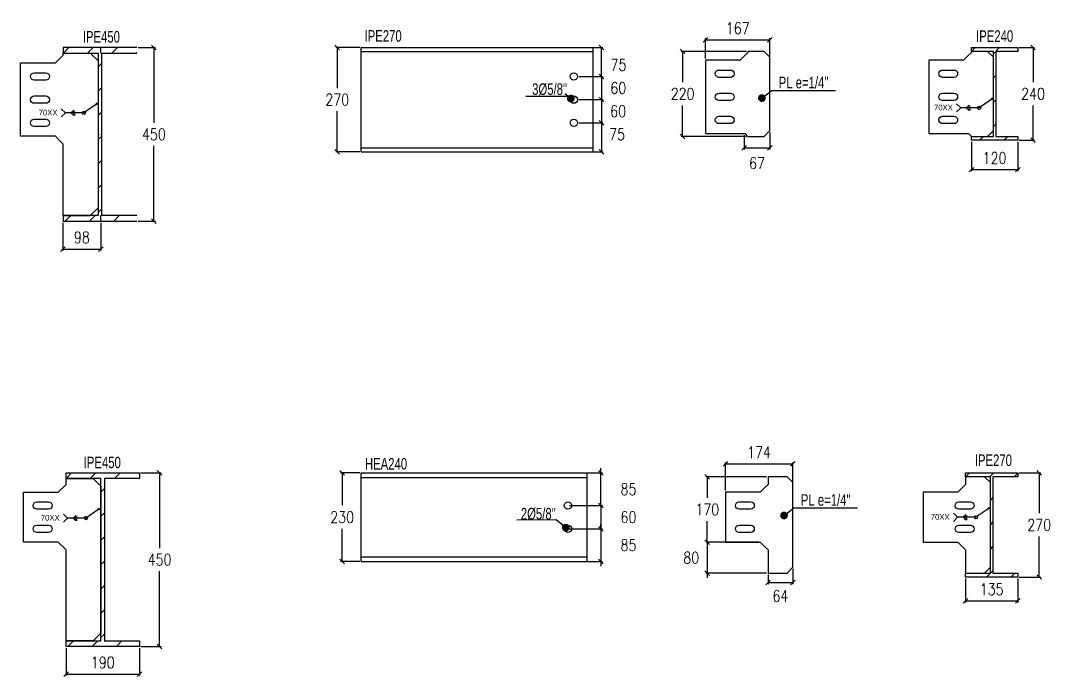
# Model space of a CAD drawing. Header units: millimetres. Extents: x -1715 to 93033, y -21962 to 25119.
# Drawn here: x 12439 to 15110, y -18118 to -16418 of the extents above; entities that cross this region are included whole.
import ezdxf
from ezdxf.enums import TextEntityAlignment as Align

# ---------------------------------------------------------------- set-up
doc = ezdxf.new("R2010")
doc.units = ezdxf.units.MM
doc.header["$LTSCALE"] = 0.4
doc.linetypes.add('DXK_LINE_DOT2', pattern=[3.9198, 1.9599, -1.9599])
doc.linetypes.add('DXK_LINE_DOT3', pattern=[5.9187, 2.979, -0.9799, 0.9799, -0.9799])
for name, color, linetype in [('COTAS', 8, 'Continuous'), ('P-PLATINA', 6, 'Continuous'), ('PERFORACIONES', 1, 'Continuous'), ('TITULO', 3, 'Continuous')]:
    doc.layers.add(name, color=color, linetype=linetype)
doc.styles.add('CNI_COTAS', font='romans.shx', dxfattribs={"width": 0.8})
doc.styles.add('ROMANS', font='DINGRAFO.SHX')
doc.styles.add('VERDANA', font='arial.ttf')
doc.dimstyles.new('1.1', dxfattribs={"dimscale": 0, "dimtxt": 15, "dimasz": 20, "dimexe": 2, "dimexo": 2, "dimgap": 7, "dimtad": 1, "dimdec": 0, "dimzin": 4, "dimdsep": 46, "dimtxsty": 'CNI_COTAS', "dimblk": 'DOTSMALL', "dimcen": 0, "dimclrd": 256, "dimclrt": 3, "dimadec": 0, "dimazin": 0, "dimtfac": 1, "dimtdec": 0, "dimtmove": 2, "dimatfit": 0, "dimldrblk": 'DOT', "dimfxl": 0.05, "dimtolj": 1, "dimtzin": 0, "dimarcsym": 1})
doc.dimstyles.new('1.4', dxfattribs={"dimscale": 0, "dimtxt": 30, "dimasz": 12, "dimexe": 4, "dimexo": 4, "dimgap": 15, "dimtad": 1, "dimdec": 0, "dimzin": 4, "dimdsep": 46, "dimtxsty": 'CNI_COTAS', "dimblk": 'OBLIQUE', "dimcen": -0.09, "dimclrd": 256, "dimclrt": 3, "dimadec": 0, "dimazin": 0, "dimtfac": 1, "dimtdec": 0, "dimtmove": 2, "dimatfit": 0, "dimldrblk": 'DOT', "dimfxl": 0.05, "dimtolj": 1, "dimtzin": 0, "dimarcsym": 0})

# ---------------------------------------------------------------- blocks, each defined once
blk = doc.blocks.new('_Oblique')
at = {"color": 0, "linetype": 'ByBlock', "lineweight": -2}
blk.add_line((-0.5, -0.5), (0.5, 0.5), dxfattribs=at)
blk = doc.blocks.new('*D88')
at = {"layer": 'COTAS', "color": 0, "lineweight": -2, "transparency": 16777216}
for p, q in [((12548.7, -16942.3), (12548.7, -17014.4)), ((12646.5, -16942.3), (12646.5, -17014.4))]:
    blk.add_line(p, q, dxfattribs=at)
at = {"layer": 'COTAS', "lineweight": -2, "transparency": 16777216}
blk.add_line((12548.7, -17010.4), (12646.5, -17010.4), dxfattribs=at)
at = {"layer": 'Defpoints', "color": 0, "transparency": 16777216}
for p in [(12548.7, -16938.3), (12646.5, -16938.3), (12646.5, -17010.4)]:
    blk.add_point(p, dxfattribs=at)
at = {"layer": 'COTAS', "lineweight": -2, "transparency": 16777216, "xscale": 12, "yscale": 12, "zscale": 12, "rotation": 180}
blk.add_blockref('_Oblique', (12548.7, -17010.4), dxfattribs=at)
at = {"layer": 'COTAS', "lineweight": -2, "transparency": 16777216, "xscale": 12, "yscale": 12, "zscale": 12}
blk.add_blockref('_Oblique', (12646.5, -17010.4), dxfattribs=at)
at = {"layer": 'COTAS', "color": 3, "transparency": 16777216, "insert": (12597.6, -16980.4), "char_height": 30, "attachment_point": 5, "style": 'CNI_COTAS'}
blk.add_mtext('\\A1;98', dxfattribs=at)
blk = doc.blocks.new('_Dot')
at = {"color": 0, "linetype": 'ByBlock', "lineweight": -2}
blk.add_line((-0.5, 0), (-1, 0), dxfattribs=at)
at = {"color": 0, "linetype": 'ByBlock', "const_width": 0.5}
blk.add_lwpolyline([(-0.25, 0, 1), (0.25, 0, 1)], format="xyb", close=True, dxfattribs=at)
blk = doc.blocks.new('*D138')
at = {"layer": 'COTAS', "color": 0, "lineweight": -2, "transparency": 16777216}
for p, q in [((13317.1, -16488.3), (13254.8, -16488.3)), ((13317.1, -16758.3), (13254.8, -16758.3))]:
    blk.add_line(p, q, dxfattribs=at)
at = {"layer": 'COTAS', "lineweight": -2, "transparency": 16777216}
for p, q in [((13258.8, -16488.3), (13258.8, -16593.3)), ((13258.8, -16758.3), (13258.8, -16653.3))]:
    blk.add_line(p, q, dxfattribs=at)
at = {"layer": 'Defpoints', "color": 0, "transparency": 16777216}
for p in [(13258.8, -16488.3), (13321.1, -16488.3), (13321.1, -16758.3)]:
    blk.add_point(p, dxfattribs=at)
at = {"layer": 'COTAS', "lineweight": -2, "transparency": 16777216, "xscale": 12, "yscale": 12, "zscale": 12}
for p, rotation in [((13258.8, -16488.3), 90), ((13258.8, -16758.3), 270)]:
    blk.add_blockref('_Oblique', p, dxfattribs=dict(at, rotation=rotation))
at = {"layer": 'COTAS', "color": 3, "transparency": 16777216, "insert": (13258.8, -16623.3), "char_height": 30, "attachment_point": 5, "rotation": 0.01, "style": 'CNI_COTAS'}
blk.add_mtext('\\A1;270', dxfattribs=at)
blk = doc.blocks.new('*D139')
at = {"layer": 'COTAS', "color": 0, "lineweight": -2, "transparency": 16777216}
for p, q in [((14900.5, -16732.3), (14900.5, -16808.7)), ((15020.5, -16732.3), (15020.5, -16808.7))]:
    blk.add_line(p, q, dxfattribs=at)
at = {"layer": 'COTAS', "lineweight": -2, "transparency": 16777216}
blk.add_line((14900.5, -16804.7), (15020.5, -16804.7), dxfattribs=at)
at = {"layer": 'Defpoints', "color": 0, "transparency": 16777216}
for p in [(14900.5, -16728.3), (15020.5, -16728.3), (15020.5, -16804.7)]:
    blk.add_point(p, dxfattribs=at)
at = {"layer": 'COTAS', "lineweight": -2, "transparency": 16777216, "xscale": 12, "yscale": 12, "zscale": 12, "rotation": 180}
blk.add_blockref('_Oblique', (14900.5, -16804.7), dxfattribs=at)
at = {"layer": 'COTAS', "lineweight": -2, "transparency": 16777216, "xscale": 12, "yscale": 12, "zscale": 12}
blk.add_blockref('_Oblique', (15020.5, -16804.7), dxfattribs=at)
at = {"layer": 'COTAS', "color": 3, "transparency": 16777216, "insert": (14960.5, -16774.7), "char_height": 30, "attachment_point": 5, "style": 'CNI_COTAS'}
blk.add_mtext('\\A1;120', dxfattribs=at)
blk = doc.blocks.new('_DotSmall')
at = {"color": 0, "linetype": 'ByBlock', "const_width": 0.5}
blk.add_lwpolyline([(-0.0625, 0, 1), (0.0625, 0, 1)], format="xyb", close=True, dxfattribs=at)
blk = doc.blocks.new('*D141')
at = {"layer": 'COTAS', "color": 0, "lineweight": -2, "transparency": 16777216}
for p, q in [((13317.1, -17590.3), (13267.4, -17590.3)), ((13317.1, -17820.3), (13267.4, -17820.3))]:
    blk.add_line(p, q, dxfattribs=at)
at = {"layer": 'COTAS', "lineweight": -2, "transparency": 16777216}
for p, q in [((13271.4, -17590.3), (13271.4, -17675.3)), ((13271.4, -17820.3), (13271.4, -17735.3))]:
    blk.add_line(p, q, dxfattribs=at)
at = {"layer": 'Defpoints', "color": 0, "transparency": 16777216}
for p in [(13271.4, -17590.3), (13321.1, -17590.3), (13321.1, -17820.3)]:
    blk.add_point(p, dxfattribs=at)
at = {"layer": 'COTAS', "lineweight": -2, "transparency": 16777216, "xscale": 12, "yscale": 12, "zscale": 12}
for p, rotation in [((13271.4, -17590.3), 90), ((13271.4, -17820.3), 270)]:
    blk.add_blockref('_Oblique', p, dxfattribs=dict(at, rotation=rotation))
at = {"layer": 'COTAS', "color": 3, "transparency": 16777216, "insert": (13271.4, -17705.3), "char_height": 30, "attachment_point": 5, "rotation": 0.01, "style": 'CNI_COTAS'}
blk.add_mtext('\\A1;230', dxfattribs=at)
blk = doc.blocks.new('*D142')
at = {"layer": 'COTAS', "color": 0, "lineweight": -2, "transparency": 16777216}
for p, q in [((14885.5, -17864.3), (14885.5, -17926.1)), ((15020.5, -17864.3), (15020.5, -17926.1))]:
    blk.add_line(p, q, dxfattribs=at)
at = {"layer": 'COTAS', "lineweight": -2, "transparency": 16777216}
blk.add_line((14885.5, -17922.1), (15020.5, -17922.1), dxfattribs=at)
at = {"layer": 'Defpoints', "color": 0, "transparency": 16777216}
for p in [(14885.5, -17860.3), (15020.5, -17860.3), (15020.5, -17922.1)]:
    blk.add_point(p, dxfattribs=at)
at = {"layer": 'COTAS', "lineweight": -2, "transparency": 16777216, "xscale": 12, "yscale": 12, "zscale": 12, "rotation": 180}
blk.add_blockref('_Oblique', (14885.5, -17922.1), dxfattribs=at)
at = {"layer": 'COTAS', "lineweight": -2, "transparency": 16777216, "xscale": 12, "yscale": 12, "zscale": 12}
blk.add_blockref('_Oblique', (15020.5, -17922.1), dxfattribs=at)
at = {"layer": 'COTAS', "color": 3, "transparency": 16777216, "insert": (14953, -17892.1), "char_height": 30, "attachment_point": 5, "style": 'CNI_COTAS'}
blk.add_mtext('\\A1;135', dxfattribs=at)
blk = doc.blocks.new('*D144')
at = {"layer": 'COTAS', "color": 0, "lineweight": -2, "transparency": 16777216}
for p, q in [((12556.6, -18044.3), (12556.6, -18115.8)), ((12746.6, -18044.3), (12746.6, -18115.8))]:
    blk.add_line(p, q, dxfattribs=at)
at = {"layer": 'COTAS', "lineweight": -2, "transparency": 16777216}
blk.add_line((12556.6, -18111.8), (12746.6, -18111.8), dxfattribs=at)
at = {"layer": 'Defpoints', "color": 0, "transparency": 16777216}
for p in [(12556.6, -18040.3), (12746.6, -18040.3), (12746.6, -18111.8)]:
    blk.add_point(p, dxfattribs=at)
at = {"layer": 'COTAS', "lineweight": -2, "transparency": 16777216, "xscale": 12, "yscale": 12, "zscale": 12, "rotation": 180}
blk.add_blockref('_Oblique', (12556.6, -18111.8), dxfattribs=at)
at = {"layer": 'COTAS', "lineweight": -2, "transparency": 16777216, "xscale": 12, "yscale": 12, "zscale": 12}
blk.add_blockref('_Oblique', (12746.6, -18111.8), dxfattribs=at)
at = {"layer": 'COTAS', "color": 3, "transparency": 16777216, "insert": (12651.6, -18081.8), "char_height": 30, "attachment_point": 5, "style": 'CNI_COTAS'}
blk.add_mtext('\\A1;190', dxfattribs=at)
blk = doc.blocks.new('*D265')
at = {"layer": 'COTAS', "color": 0, "lineweight": -2, "transparency": 16777216}
for p, q in [((12743.6, -16488.3), (12788.1, -16488.3)), ((12743.6, -16938.3), (12788.1, -16938.3))]:
    blk.add_line(p, q, dxfattribs=at)
at = {"layer": 'COTAS', "lineweight": -2, "transparency": 16777216}
for p, q in [((12784.1, -16488.3), (12784.1, -16683.3)), ((12784.1, -16938.3), (12784.1, -16743.3))]:
    blk.add_line(p, q, dxfattribs=at)
at = {"layer": 'Defpoints', "color": 0, "transparency": 16777216}
for p in [(12739.6, -16488.3), (12784.1, -16488.3), (12739.6, -16938.3)]:
    blk.add_point(p, dxfattribs=at)
at = {"layer": 'COTAS', "lineweight": -2, "transparency": 16777216, "xscale": 12, "yscale": 12, "zscale": 12}
for p, rotation in [((12784.1, -16488.3), 90), ((12784.1, -16938.3), 270)]:
    blk.add_blockref('_Oblique', p, dxfattribs=dict(at, rotation=rotation))
at = {"layer": 'COTAS', "color": 3, "transparency": 16777216, "insert": (12784.1, -16713.3), "char_height": 30, "attachment_point": 5, "rotation": 0.01, "style": 'CNI_COTAS'}
blk.add_mtext('\\A1;450', dxfattribs=at)
blk = doc.blocks.new('*D291')
at = {"layer": 'COTAS', "color": 0, "lineweight": -2, "transparency": 16777216}
for p, q in [((13884.6, -16563.3), (13947.1, -16563.3)), ((13884.6, -16623.3), (13947.1, -16623.3))]:
    blk.add_line(p, q, dxfattribs=at)
at = {"layer": 'COTAS', "lineweight": -2, "transparency": 16777216}
blk.add_line((13943.1, -16563.3), (13943.1, -16623.3), dxfattribs=at)
at = {"layer": 'Defpoints', "color": 0, "transparency": 16777216}
for p in [(13880.6, -16563.3), (13880.6, -16623.3), (13943.1, -16623.3)]:
    blk.add_point(p, dxfattribs=at)
at = {"layer": 'COTAS', "lineweight": -2, "transparency": 16777216, "xscale": 12, "yscale": 12, "zscale": 12}
for p, rotation in [((13943.1, -16563.3), 90), ((13943.1, -16623.3), 270)]:
    blk.add_blockref('_Oblique', p, dxfattribs=dict(at, rotation=rotation))
at = {"layer": 'COTAS', "color": 3, "transparency": 16777216, "insert": (13986.4, -16593.3), "char_height": 30, "attachment_point": 5, "rotation": 0.01, "style": 'CNI_COTAS'}
blk.add_mtext('\\A1;60', dxfattribs=at)
blk = doc.blocks.new('*D292')
at = {"layer": 'COTAS', "color": 0, "lineweight": -2, "transparency": 16777216}
for p, q in [((13884.6, -16623.3), (13947.1, -16623.3)), ((13884.6, -16683.3), (13947.1, -16683.3))]:
    blk.add_line(p, q, dxfattribs=at)
at = {"layer": 'COTAS', "lineweight": -2, "transparency": 16777216}
blk.add_line((13943.1, -16623.3), (13943.1, -16683.3), dxfattribs=at)
at = {"layer": 'Defpoints', "color": 0, "transparency": 16777216}
for p in [(13880.6, -16623.3), (13880.6, -16683.3), (13943.1, -16683.3)]:
    blk.add_point(p, dxfattribs=at)
at = {"layer": 'COTAS', "lineweight": -2, "transparency": 16777216, "xscale": 12, "yscale": 12, "zscale": 12}
for p, rotation in [((13943.1, -16623.3), 90), ((13943.1, -16683.3), 270)]:
    blk.add_blockref('_Oblique', p, dxfattribs=dict(at, rotation=rotation))
at = {"layer": 'COTAS', "color": 3, "transparency": 16777216, "insert": (13986, -16653.3), "char_height": 30, "attachment_point": 5, "rotation": 0.01, "style": 'CNI_COTAS'}
blk.add_mtext('\\A1;60', dxfattribs=at)
blk = doc.blocks.new('*D293')
at = {"layer": 'COTAS', "color": 0, "lineweight": -2, "transparency": 16777216}
for p, q in [((13884.6, -16683.3), (13947, -16683.3)), ((13884.6, -16758.3), (13947, -16758.3))]:
    blk.add_line(p, q, dxfattribs=at)
at = {"layer": 'COTAS', "lineweight": -2, "transparency": 16777216}
blk.add_line((13943, -16683.3), (13943, -16758.3), dxfattribs=at)
at = {"layer": 'Defpoints', "color": 0, "transparency": 16777216}
for p in [(13880.6, -16683.3), (13880.6, -16758.3), (13943, -16758.3)]:
    blk.add_point(p, dxfattribs=at)
at = {"layer": 'COTAS', "lineweight": -2, "transparency": 16777216, "xscale": 12, "yscale": 12, "zscale": 12}
for p, rotation in [((13943, -16683.3), 90), ((13943, -16758.3), 270)]:
    blk.add_blockref('_Oblique', p, dxfattribs=dict(at, rotation=rotation))
at = {"layer": 'COTAS', "color": 3, "transparency": 16777216, "insert": (13983.3, -16713.3), "char_height": 30, "attachment_point": 5, "rotation": 0.01, "style": 'CNI_COTAS'}
blk.add_mtext('\\A1;75', dxfattribs=at)
blk = doc.blocks.new('*D294')
at = {"layer": 'COTAS', "color": 0, "lineweight": -2, "transparency": 16777216}
for p, q in [((13884.6, -16488.3), (13946.6, -16488.3)), ((13884.6, -16563.3), (13946.6, -16563.3))]:
    blk.add_line(p, q, dxfattribs=at)
at = {"layer": 'COTAS', "lineweight": -2, "transparency": 16777216}
blk.add_line((13942.6, -16563.3), (13942.6, -16488.3), dxfattribs=at)
at = {"layer": 'Defpoints', "color": 0, "transparency": 16777216}
for p in [(13880.6, -16488.3), (13942.6, -16488.3), (13880.6, -16563.3)]:
    blk.add_point(p, dxfattribs=at)
at = {"layer": 'COTAS', "lineweight": -2, "transparency": 16777216, "xscale": 12, "yscale": 12, "zscale": 12}
for p, rotation in [((13942.6, -16488.3), 90), ((13942.6, -16563.3), 270)]:
    blk.add_blockref('_Oblique', p, dxfattribs=dict(at, rotation=rotation))
at = {"layer": 'COTAS', "color": 3, "transparency": 16777216, "insert": (13986.8, -16533.3), "char_height": 30, "attachment_point": 5, "rotation": 0.01, "style": 'CNI_COTAS'}
blk.add_mtext('\\A1;75', dxfattribs=at)
blk = doc.blocks.new('*D295')
at = {"layer": 'COTAS', "color": 0, "lineweight": -2, "transparency": 16777216}
for p, q in [((15024.5, -16488.3), (15064.1, -16488.3)), ((15024.5, -16728.3), (15064.1, -16728.3))]:
    blk.add_line(p, q, dxfattribs=at)
at = {"layer": 'COTAS', "lineweight": -2, "transparency": 16777216}
for p, q in [((15060.1, -16488.3), (15060.1, -16578.3)), ((15060.1, -16728.3), (15060.1, -16638.3))]:
    blk.add_line(p, q, dxfattribs=at)
at = {"layer": 'Defpoints', "color": 0, "transparency": 16777216}
for p in [(15020.5, -16488.3), (15060.1, -16488.3), (15020.5, -16728.3)]:
    blk.add_point(p, dxfattribs=at)
at = {"layer": 'COTAS', "lineweight": -2, "transparency": 16777216, "xscale": 12, "yscale": 12, "zscale": 12}
for p, rotation in [((15060.1, -16488.3), 90), ((15060.1, -16728.3), 270)]:
    blk.add_blockref('_Oblique', p, dxfattribs=dict(at, rotation=rotation))
at = {"layer": 'COTAS', "color": 3, "transparency": 16777216, "insert": (15060.1, -16608.3), "char_height": 30, "attachment_point": 5, "rotation": 0.01, "style": 'CNI_COTAS'}
blk.add_mtext('\\A1;240', dxfattribs=at)
blk = doc.blocks.new('*D296')
at = {"layer": 'COTAS', "color": 0, "lineweight": -2, "transparency": 16777216}
for p, q in [((14212, -16517), (14212, -16464.2)), ((14378.9, -16517), (14378.9, -16464.2))]:
    blk.add_line(p, q, dxfattribs=at)
at = {"layer": 'COTAS', "lineweight": -2, "transparency": 16777216}
blk.add_line((14212, -16468.2), (14378.9, -16468.2), dxfattribs=at)
at = {"layer": 'Defpoints', "color": 0, "transparency": 16777216}
for p in [(14378.9, -16468.2), (14212, -16521), (14378.9, -16521)]:
    blk.add_point(p, dxfattribs=at)
at = {"layer": 'COTAS', "lineweight": -2, "transparency": 16777216, "xscale": 12, "yscale": 12, "zscale": 12, "rotation": 180}
blk.add_blockref('_Oblique', (14212, -16468.2), dxfattribs=at)
at = {"layer": 'COTAS', "lineweight": -2, "transparency": 16777216, "xscale": 12, "yscale": 12, "zscale": 12}
blk.add_blockref('_Oblique', (14378.9, -16468.2), dxfattribs=at)
at = {"layer": 'COTAS', "color": 3, "transparency": 16777216, "insert": (14295.5, -16438.2), "char_height": 30, "attachment_point": 5, "style": 'CNI_COTAS'}
blk.add_mtext('\\A1;167', dxfattribs=at)
blk = doc.blocks.new('*D297')
at = {"layer": 'COTAS', "color": 0, "lineweight": -2, "transparency": 16777216}
for p, q in [((14318, -16498.1), (14149, -16498.1)), ((14318, -16718.5), (14149, -16718.5))]:
    blk.add_line(p, q, dxfattribs=at)
at = {"layer": 'COTAS', "lineweight": -2, "transparency": 16777216}
for p, q in [((14153, -16498.1), (14153, -16578.3)), ((14153, -16718.5), (14153, -16638.3))]:
    blk.add_line(p, q, dxfattribs=at)
at = {"layer": 'Defpoints', "color": 0, "transparency": 16777216}
for p in [(14322, -16498.1), (14153, -16718.5), (14322, -16718.5)]:
    blk.add_point(p, dxfattribs=at)
at = {"layer": 'COTAS', "lineweight": -2, "transparency": 16777216, "xscale": 12, "yscale": 12, "zscale": 12}
for p, rotation in [((14153, -16498.1), 90), ((14153, -16718.5), 270)]:
    blk.add_blockref('_Oblique', p, dxfattribs=dict(at, rotation=rotation))
at = {"layer": 'COTAS', "color": 3, "transparency": 16777216, "insert": (14153, -16608.3), "char_height": 30, "attachment_point": 5, "rotation": 0.01, "style": 'CNI_COTAS'}
blk.add_mtext('\\A1;220', dxfattribs=at)
blk = doc.blocks.new('*D298')
at = {"layer": 'COTAS', "color": 0, "lineweight": -2, "transparency": 16777216}
for p, q in [((14312, -16715), (14312, -16752.2)), ((14378.9, -16707.5), (14378.9, -16752.2))]:
    blk.add_line(p, q, dxfattribs=at)
at = {"layer": 'COTAS', "lineweight": -2, "transparency": 16777216}
blk.add_line((14312, -16748.2), (14378.9, -16748.2), dxfattribs=at)
at = {"layer": 'Defpoints', "color": 0, "transparency": 16777216}
for p in [(14312, -16711), (14378.9, -16703.5), (14378.9, -16748.2)]:
    blk.add_point(p, dxfattribs=at)
at = {"layer": 'COTAS', "lineweight": -2, "transparency": 16777216, "xscale": 12, "yscale": 12, "zscale": 12, "rotation": 180}
blk.add_blockref('_Oblique', (14312, -16748.2), dxfattribs=at)
at = {"layer": 'COTAS', "lineweight": -2, "transparency": 16777216, "xscale": 12, "yscale": 12, "zscale": 12}
blk.add_blockref('_Oblique', (14378.9, -16748.2), dxfattribs=at)
at = {"layer": 'COTAS', "color": 3, "transparency": 16777216, "insert": (14345.5, -16787.9), "char_height": 30, "attachment_point": 5, "style": 'CNI_COTAS'}
blk.add_mtext('\\A1;67', dxfattribs=at)
blk = doc.blocks.new('SOLDADURA FILETE ALREDEDOR')
h = blk.add_hatch(color=256)
h.dxf.hatch_style = 1
h.paths.add_polyline_path([(5063.7, 3679), (5060.1, 3684.2), (5066.4, 3684.8)])
for p, q in [((5015.5, 3649.2), (4948.3, 3649.2)), ((4978.7, 3659.2), (4968.7, 3649.2)), ((4978.7, 3639.2), (4968.7, 3649.2)), ((4978.7, 3649.2), (4978.7, 3659.2)), ((4978.7, 3649.2), (4978.7, 3639.2)), ((5061.9, 3681.6), (5015.5, 3649.2))]:
    blk.add_line(p, q)
blk.add_lwpolyline([(5066.4, 3684.8), (5063.7, 3679), (5060.1, 3684.2)], close=True)
blk.add_lwpolyline([(4933.5, 3634.4), (4948.3, 3649.2), (4933.5, 3664)])
blk.add_circle((5015.5, 3649.2), 5.81)
at = {"layer": 'TITULO', "style": 'ROMANS'}
for s, height, p in [('70XX', 21, (4851, 3640)), ('6', 7.5, (4981.3, 3650.6)), ('6', 7.5, (4981.3, 3639))]:
    blk.add_text(s, height=height, dxfattribs=at).set_placement(p)
blk = doc.blocks.new('*D299')
at = {"layer": 'COTAS', "color": 0, "lineweight": -2, "transparency": 16777216}
for p, q in [((12750.6, -17590.3), (12802.7, -17590.3)), ((12750.6, -18040.3), (12802.7, -18040.3))]:
    blk.add_line(p, q, dxfattribs=at)
at = {"layer": 'COTAS', "lineweight": -2, "transparency": 16777216}
for p, q in [((12798.7, -17590.3), (12798.7, -17785.3)), ((12798.7, -18040.3), (12798.7, -17845.3))]:
    blk.add_line(p, q, dxfattribs=at)
at = {"layer": 'Defpoints', "color": 0, "transparency": 16777216}
for p in [(12746.6, -17590.3), (12798.7, -17590.3), (12746.6, -18040.3)]:
    blk.add_point(p, dxfattribs=at)
at = {"layer": 'COTAS', "lineweight": -2, "transparency": 16777216, "xscale": 12, "yscale": 12, "zscale": 12}
for p, rotation in [((12798.7, -17590.3), 90), ((12798.7, -18040.3), 270)]:
    blk.add_blockref('_Oblique', p, dxfattribs=dict(at, rotation=rotation))
at = {"layer": 'COTAS', "color": 3, "transparency": 16777216, "insert": (12798.7, -17815.3), "char_height": 30, "attachment_point": 5, "rotation": 0.01, "style": 'CNI_COTAS'}
blk.add_mtext('\\A1;450', dxfattribs=at)
blk = doc.blocks.new('*D337')
at = {"layer": 'COTAS', "color": 0, "lineweight": -2, "transparency": 16777216}
for p, q in [((13860.1, -17675.3), (13945.3, -17675.3)), ((13860.1, -17735.3), (13945.3, -17735.3))]:
    blk.add_line(p, q, dxfattribs=at)
at = {"layer": 'COTAS', "lineweight": -2, "transparency": 16777216}
for p, q in [((13941.3, -17675.3), (13941.3, -17663.3)), ((13941.3, -17675.3), (13941.3, -17735.3)), ((13941.3, -17735.3), (13941.3, -17747.3))]:
    blk.add_line(p, q, dxfattribs=at)
at = {"layer": 'Defpoints', "color": 0, "transparency": 16777216}
for p in [(13856.1, -17675.3), (13856.1, -17735.3), (13941.3, -17735.3)]:
    blk.add_point(p, dxfattribs=at)
at = {"layer": 'COTAS', "lineweight": -2, "transparency": 16777216, "xscale": 12, "yscale": 12, "zscale": 12}
for p, rotation in [((13941.3, -17675.3), 270), ((13941.3, -17735.3), 90)]:
    blk.add_blockref('_Oblique', p, dxfattribs=dict(at, rotation=rotation))
at = {"layer": 'COTAS', "color": 3, "transparency": 16777216, "insert": (14012.8, -17705.3), "char_height": 30, "attachment_point": 5, "rotation": 0.01, "style": 'CNI_COTAS'}
blk.add_mtext('\\A1;60', dxfattribs=at)
blk = doc.blocks.new('*D338')
at = {"layer": 'COTAS', "color": 0, "lineweight": -2, "transparency": 16777216}
for p, q in [((13860.1, -17735.3), (13945.3, -17735.3)), ((13860.1, -17820.3), (13945.3, -17820.3))]:
    blk.add_line(p, q, dxfattribs=at)
at = {"layer": 'COTAS', "lineweight": -2, "transparency": 16777216}
for p, q in [((13941.3, -17735.3), (13941.3, -17723.3)), ((13941.3, -17735.3), (13941.3, -17820.3)), ((13941.3, -17820.3), (13941.3, -17832.3))]:
    blk.add_line(p, q, dxfattribs=at)
at = {"layer": 'Defpoints', "color": 0, "transparency": 16777216}
for p in [(13856.1, -17735.3), (13856.1, -17820.3), (13941.3, -17820.3)]:
    blk.add_point(p, dxfattribs=at)
at = {"layer": 'COTAS', "lineweight": -2, "transparency": 16777216, "xscale": 12, "yscale": 12, "zscale": 12}
for p, rotation in [((13941.3, -17735.3), 270), ((13941.3, -17820.3), 90)]:
    blk.add_blockref('_Oblique', p, dxfattribs=dict(at, rotation=rotation))
at = {"layer": 'COTAS', "color": 3, "transparency": 16777216, "insert": (14012.8, -17777.8), "char_height": 30, "attachment_point": 5, "rotation": 0.01, "style": 'CNI_COTAS'}
blk.add_mtext('\\A1;85', dxfattribs=at)
blk = doc.blocks.new('*D339')
at = {"layer": 'COTAS', "color": 0, "lineweight": -2, "transparency": 16777216}
for p, q in [((13860.1, -17590.3), (13945.3, -17590.3)), ((13860.1, -17675.3), (13945.3, -17675.3))]:
    blk.add_line(p, q, dxfattribs=at)
at = {"layer": 'COTAS', "lineweight": -2, "transparency": 16777216}
for p, q in [((13941.3, -17590.3), (13941.3, -17578.3)), ((13941.3, -17675.3), (13941.3, -17590.3)), ((13941.3, -17675.3), (13941.3, -17687.3))]:
    blk.add_line(p, q, dxfattribs=at)
at = {"layer": 'Defpoints', "color": 0, "transparency": 16777216}
for p in [(13856.1, -17590.3), (13941.3, -17590.3), (13856.1, -17675.3)]:
    blk.add_point(p, dxfattribs=at)
at = {"layer": 'COTAS', "lineweight": -2, "transparency": 16777216, "xscale": 12, "yscale": 12, "zscale": 12}
for p, rotation in [((13941.3, -17590.3), 270), ((13941.3, -17675.3), 90)]:
    blk.add_blockref('_Oblique', p, dxfattribs=dict(at, rotation=rotation))
at = {"layer": 'COTAS', "color": 3, "transparency": 16777216, "insert": (14012.8, -17632.8), "char_height": 30, "attachment_point": 5, "rotation": 0.01, "style": 'CNI_COTAS'}
blk.add_mtext('\\A1;85', dxfattribs=at)
blk = doc.blocks.new('*D351')
at = {"layer": 'COTAS', "color": 0, "lineweight": -2, "transparency": 16777216}
for p, q in [((14264, -17636.3), (14264, -17563.4)), ((14438.2, -17636.3), (14438.2, -17563.4))]:
    blk.add_line(p, q, dxfattribs=at)
at = {"layer": 'COTAS', "lineweight": -2, "transparency": 16777216}
blk.add_line((14264, -17567.4), (14438.2, -17567.4), dxfattribs=at)
at = {"layer": 'Defpoints', "color": 0, "transparency": 16777216}
for p in [(14438.2, -17567.4), (14264, -17640.3), (14438.2, -17640.3)]:
    blk.add_point(p, dxfattribs=at)
at = {"layer": 'COTAS', "lineweight": -2, "transparency": 16777216, "xscale": 12, "yscale": 12, "zscale": 12, "rotation": 180}
blk.add_blockref('_Oblique', (14264, -17567.4), dxfattribs=at)
at = {"layer": 'COTAS', "lineweight": -2, "transparency": 16777216, "xscale": 12, "yscale": 12, "zscale": 12}
blk.add_blockref('_Oblique', (14438.2, -17567.4), dxfattribs=at)
at = {"layer": 'COTAS', "color": 3, "transparency": 16777216, "insert": (14351.1, -17537.4), "char_height": 30, "attachment_point": 5, "style": 'CNI_COTAS'}
blk.add_mtext('\\A1;174', dxfattribs=at)
blk = doc.blocks.new('*D352')
at = {"layer": 'COTAS', "color": 0, "lineweight": -2, "transparency": 16777216}
for p, q in [((14438.2, -17839.1), (14438.2, -17878.6)), ((14374, -17854.1), (14374, -17878.6))]:
    blk.add_line(p, q, dxfattribs=at)
at = {"layer": 'COTAS', "lineweight": -2, "transparency": 16777216}
blk.add_line((14374, -17874.6), (14438.2, -17874.6), dxfattribs=at)
at = {"layer": 'Defpoints', "color": 0, "transparency": 16777216}
for p in [(14438.2, -17835.1), (14374, -17850.1), (14438.2, -17874.6)]:
    blk.add_point(p, dxfattribs=at)
at = {"layer": 'COTAS', "lineweight": -2, "transparency": 16777216, "xscale": 12, "yscale": 12, "zscale": 12, "rotation": 180}
blk.add_blockref('_Oblique', (14374, -17874.6), dxfattribs=at)
at = {"layer": 'COTAS', "lineweight": -2, "transparency": 16777216, "xscale": 12, "yscale": 12, "zscale": 12}
blk.add_blockref('_Oblique', (14438.2, -17874.6), dxfattribs=at)
at = {"layer": 'COTAS', "color": 3, "transparency": 16777216, "insert": (14406.1, -17909.5), "char_height": 30, "attachment_point": 5, "style": 'CNI_COTAS'}
blk.add_mtext('\\A1;64', dxfattribs=at)
blk = doc.blocks.new('*D353')
at = {"layer": 'COTAS', "color": 0, "lineweight": -2, "transparency": 16777216}
for p, q in [((14370, -17600.5), (14212.8, -17600.5)), ((14350, -17770.3), (14212.8, -17770.3))]:
    blk.add_line(p, q, dxfattribs=at)
at = {"layer": 'COTAS', "lineweight": -2, "transparency": 16777216}
for p, q in [((14216.8, -17600.5), (14216.8, -17655.4)), ((14216.8, -17770.3), (14216.8, -17715.4))]:
    blk.add_line(p, q, dxfattribs=at)
at = {"layer": 'Defpoints', "color": 0, "transparency": 16777216}
for p in [(14374, -17600.5), (14216.8, -17770.3), (14354, -17770.3)]:
    blk.add_point(p, dxfattribs=at)
at = {"layer": 'COTAS', "lineweight": -2, "transparency": 16777216, "xscale": 12, "yscale": 12, "zscale": 12}
for p, rotation in [((14216.8, -17600.5), 90), ((14216.8, -17770.3), 270)]:
    blk.add_blockref('_Oblique', p, dxfattribs=dict(at, rotation=rotation))
at = {"layer": 'COTAS', "color": 3, "transparency": 16777216, "insert": (14216.8, -17685.4), "char_height": 30, "attachment_point": 5, "rotation": 0.01, "style": 'CNI_COTAS'}
blk.add_mtext('\\A1;170', dxfattribs=at)
blk = doc.blocks.new('*D354')
at = {"layer": 'COTAS', "lineweight": -2, "transparency": 16777216}
for p, q in [((14216.8, -17770.3), (14216.8, -17758.3)), ((14216.8, -17770.3), (14216.8, -17850.1)), ((14216.8, -17850.1), (14216.8, -17862.1))]:
    blk.add_line(p, q, dxfattribs=at)
at = {"layer": 'COTAS', "color": 0, "lineweight": -2, "transparency": 16777216}
for p, q in [((14260, -17770.3), (14212.8, -17770.3)), ((14370, -17850.1), (14212.8, -17850.1))]:
    blk.add_line(p, q, dxfattribs=at)
at = {"layer": 'Defpoints', "color": 0, "transparency": 16777216}
for p in [(14264, -17770.3), (14216.8, -17850.1), (14374, -17850.1)]:
    blk.add_point(p, dxfattribs=at)
at = {"layer": 'COTAS', "lineweight": -2, "transparency": 16777216, "xscale": 12, "yscale": 12, "zscale": 12}
for p, rotation in [((14216.8, -17770.3), 270), ((14216.8, -17850.1), 90)]:
    blk.add_blockref('_Oblique', p, dxfattribs=dict(at, rotation=rotation))
at = {"layer": 'COTAS', "color": 3, "transparency": 16777216, "insert": (14175.3, -17810.2), "char_height": 30, "attachment_point": 5, "rotation": 0.01, "style": 'CNI_COTAS'}
blk.add_mtext('\\A1;80', dxfattribs=at)
blk = doc.blocks.new('*D423')
at = {"layer": 'COTAS', "color": 0, "lineweight": -2, "transparency": 16777216}
for p, q in [((15024.5, -17590.3), (15080.1, -17590.3)), ((15024.5, -17860.3), (15080.1, -17860.3))]:
    blk.add_line(p, q, dxfattribs=at)
at = {"layer": 'COTAS', "lineweight": -2, "transparency": 16777216}
for p, q in [((15076.1, -17590.3), (15076.1, -17695.3)), ((15076.1, -17860.3), (15076.1, -17755.3))]:
    blk.add_line(p, q, dxfattribs=at)
at = {"layer": 'Defpoints', "color": 0, "transparency": 16777216}
for p in [(15020.5, -17590.3), (15076.1, -17590.3), (15020.5, -17860.3)]:
    blk.add_point(p, dxfattribs=at)
at = {"layer": 'COTAS', "lineweight": -2, "transparency": 16777216, "xscale": 12, "yscale": 12, "zscale": 12}
for p, rotation in [((15076.1, -17590.3), 90), ((15076.1, -17860.3), 270)]:
    blk.add_blockref('_Oblique', p, dxfattribs=dict(at, rotation=rotation))
at = {"layer": 'COTAS', "color": 3, "transparency": 16777216, "insert": (15076.1, -17725.3), "char_height": 30, "attachment_point": 5, "rotation": 0.01, "style": 'CNI_COTAS'}
blk.add_mtext('\\A1;270', dxfattribs=at)

msp = doc.modelspace()

# ---------------------------------------------------------------- hatches: boundary and pattern name
at = {"linetype": 'Continuous'}
h = msp.add_hatch(dxfattribs=at)
h.set_pattern_fill('', scale=14, style=0, pattern_type=0)
h.set_pattern_definition([(45, (12549.606, -16502.94), (-31.431, 31.431), [])])
h.paths.add_polyline_path([(12549.6, -16488.3), (12549.6, -16502.9), (12639.9, -16502.9), (12639.9, -16923.7), (12549.6, -16923.7), (12549.6, -16938.3), (12739.6, -16938.3), (12739.6, -16923.7), (12649.3, -16923.7), (12649.3, -16502.9), (12739.6, -16502.9), (12739.6, -16488.3)])
h = msp.add_hatch(dxfattribs=at)
h.set_pattern_fill('', scale=14, style=0, pattern_type=0)
h.set_pattern_definition([(45, (14900.547, -16498.14), (-31.431, 31.431), [])])
h.paths.add_polyline_path([(14900.5, -16488.3), (14900.5, -16498.1), (14957.4, -16498.1), (14957.4, -16718.5), (14900.5, -16718.5), (14900.5, -16728.3), (15020.5, -16728.3), (15020.5, -16718.5), (14963.6, -16718.5), (14963.6, -16498.1), (15020.5, -16498.1), (15020.5, -16488.3)])
h = msp.add_hatch(dxfattribs=at)
h.set_pattern_fill('', scale=14, style=0, pattern_type=0)
h.set_pattern_definition([(45, (12556.59, -17604.854), (-31.431, 31.431), [])])
h.paths.add_polyline_path([(12556.6, -17590.3), (12556.6, -17604.9), (12646.9, -17604.9), (12646.9, -18025.7), (12556.6, -18025.7), (12556.6, -18040.3), (12746.6, -18040.3), (12746.6, -18025.7), (12656.3, -18025.7), (12656.3, -17604.9), (12746.6, -17604.9), (12746.6, -17590.3)])
h = msp.add_hatch(dxfattribs=at)
h.set_pattern_fill('', scale=14, style=0, pattern_type=0)
h.set_pattern_definition([(45, (14885.547, -17600.454), (-31.431, 31.431), [])])
h.paths.add_polyline_path([(14885.5, -17590.3), (14885.5, -17600.5), (14949.7, -17600.5), (14949.7, -17850.1), (14885.5, -17850.1), (14885.5, -17860.3), (15020.5, -17860.3), (15020.5, -17850.1), (14956.3, -17850.1), (14956.3, -17600.5), (15020.5, -17600.5), (15020.5, -17590.3)])

# ---------------------------------------------------------------- linework, layer by layer
at = {"color": 2, "linetype": 'Continuous'}
for p, q in [((12739.6, -16488.3), (12549.6, -16488.3)), ((12549.6, -16488.3), (12549.6, -16502.9)), ((12549.6, -16502.9), (12639.9, -16502.9)), ((12639.9, -16502.9), (12639.9, -16923.7)), ((12646.5, -16502.9), (12646.5, -16488.3)), ((12649.3, -16923.7), (12649.3, -16502.9)), ((12649.3, -16502.9), (12739.6, -16502.9)), ((13321.1, -16758.3), (13321.1, -16488.3)), ((13321.1, -16488.3), (13921.1, -16488.3)), ((13321.1, -16498.5), (13921.1, -16498.5)), ((13921.1, -16758.3), (13921.1, -16488.3)), ((14900.5, -16488.3), (15020.5, -16488.3)), ((14900.5, -16498.1), (14900.5, -16488.3)), ((14957.4, -16498.1), (14900.5, -16498.1)), ((14957.4, -16718.5), (14957.4, -16498.1)), ((15020.5, -16498.1), (14963.6, -16498.1)), ((14963.6, -16498.1), (14963.6, -16718.5)), ((15020.5, -16488.3), (15020.5, -16498.1)), ((14900.5, -16728.3), (14900.5, -16718.5)), ((14900.5, -16718.5), (14957.4, -16718.5)), ((14963.6, -16718.5), (15020.5, -16718.5)), ((15020.5, -16718.5), (15020.5, -16728.3)), ((15020.5, -16728.3), (14900.5, -16728.3)), ((13321.1, -16748.1), (13921.1, -16748.1)), ((13321.1, -16758.3), (13921.1, -16758.3)), ((12639.9, -16923.7), (12549.6, -16923.7)), ((12549.6, -16923.7), (12549.6, -16938.3)), ((12646.5, -16938.3), (12646.5, -16923.7)), ((12739.6, -16923.7), (12649.3, -16923.7)), ((12548.7, -16938.3), (12549.6, -16938.3)), ((12549.6, -16938.3), (12739.6, -16938.3)), ((12556.6, -17604.9), (12556.6, -17590.3)), ((12556.6, -17590.3), (12746.6, -17590.3)), ((12746.6, -17590.3), (12746.6, -17604.9)), ((13321.1, -17820.3), (13321.1, -17590.3)), ((13321.1, -17590.3), (13906.1, -17590.3)), ((13321.1, -17602.3), (13906.1, -17602.3)), ((13906.1, -17820.3), (13906.1, -17590.3)), ((14885.5, -17590.3), (15020.5, -17590.3)), ((14885.5, -17600.5), (14885.5, -17590.3)), ((14949.7, -17600.5), (14885.5, -17600.5)), ((14949.7, -17850.1), (14949.7, -17600.5)), ((15020.5, -17600.5), (14956.3, -17600.5)), ((14956.3, -17600.5), (14956.3, -17850.1)), ((15020.5, -17590.3), (15020.5, -17600.5)), ((12556.2, -17620.3), (12556.2, -17620.3)), ((12646.9, -17604.9), (12556.6, -17604.9)), ((12646.5, -17624.9), (12646.5, -17624.9)), ((12646.9, -18025.7), (12646.9, -17604.9)), ((12746.6, -17604.9), (12656.3, -17604.9)), ((12656.3, -17604.9), (12656.3, -18025.7)), ((12556.2, -17790.3), (12556.2, -17790.3)), ((13321.1, -17808.3), (13906.1, -17808.3)), ((13321.1, -17820.3), (13906.1, -17820.3)), ((14885.5, -17860.3), (14885.5, -17850.1)), ((14885.5, -17850.1), (14949.7, -17850.1)), ((15020.5, -17860.3), (14885.5, -17860.3)), ((14956.3, -17850.1), (15020.5, -17850.1)), ((15020.5, -17850.1), (15020.5, -17860.3)), ((12556.6, -18040.3), (12556.6, -18025.7)), ((12556.6, -18025.7), (12646.9, -18025.7)), ((12656.3, -18025.7), (12746.6, -18025.7)), ((12746.6, -18025.7), (12746.6, -18040.3)), ((12746.6, -18040.3), (12556.6, -18040.3))]:
    msp.add_line(p, q, dxfattribs=at)
at = {"color": 7, "linetype": 'DXK_LINE_DOT3'}
msp.add_line((12643.7, -16713.3), (12644.6, -16713.3), dxfattribs=at)
at = {"color": 7, "linetype": 'DXK_LINE_DOT2'}
for p, q in [((12745.8, -17590.3), (12746.6, -17590.3)), ((12646.1, -17604.9), (12646.9, -17604.9)), ((12655.5, -17604.9), (12656.3, -17604.9)), ((12745.8, -17604.9), (12746.6, -17604.9)), ((12646.1, -18025.7), (12646.9, -18025.7)), ((12655.5, -18025.7), (12656.3, -18025.7)), ((12745.8, -18025.7), (12746.6, -18025.7)), ((12745.8, -18040.3), (12746.6, -18040.3))]:
    msp.add_line(p, q, dxfattribs=at)
at = {"layer": 'P-PLATINA', "color": 6, "linetype": 'Continuous'}
msp.add_line((12626.9, -18025.7), (12556.6, -18025.7), dxfattribs=at)
for points in [[(12549.6, -16923.7), (12549.6, -16738.9), (12539.1, -16728.4), (12529.1, -16718.3), (12439.1, -16718.3), (12439.1, -16528.3), (12529.1, -16528.3), (12539.1, -16518.3), (12549.6, -16507.8), (12549.6, -16502.9), (12619.4, -16502.9), (12639.9, -16522.9), (12639.9, -16903.2)], [(12480.7, -16572.8), (12474.1, -16572.8), (12470.5, -16572.1), (12467.4, -16570.1), (12465.3, -16567), (12464.6, -16563.3), (12465.3, -16559.7), (12467.4, -16556.6), (12470.5, -16554.6), (12474.1, -16553.8), (12480.7, -16553.8)], [(12474.1, -16553.8), (12504.1, -16553.8), (12507.7, -16554.6), (12510.8, -16556.6), (12512.9, -16559.7), (12513.6, -16563.3), (12512.9, -16567), (12510.8, -16570.1), (12507.7, -16572.1), (12504.1, -16572.8), (12474.1, -16572.8)], [(14253.6, -16565.5), (14247, -16565.5), (14243.4, -16564.8), (14240.3, -16562.8), (14238.2, -16559.7), (14237.5, -16556), (14238.2, -16552.4), (14240.3, -16549.3), (14243.4, -16547.3), (14247, -16546.5), (14253.6, -16546.5)], [(14247, -16546.5), (14277, -16546.5), (14280.7, -16547.3), (14283.7, -16549.3), (14285.8, -16552.4), (14286.5, -16556), (14285.8, -16559.7), (14283.7, -16562.8), (14280.7, -16564.8), (14277, -16565.5), (14247, -16565.5)], [(14832.2, -16565.5), (14825.5, -16565.5), (14821.9, -16564.8), (14818.8, -16562.8), (14816.8, -16559.7), (14816, -16556), (14816.8, -16552.4), (14818.8, -16549.3), (14821.9, -16547.3), (14825.5, -16546.5), (14832.2, -16546.5)], [(14825.5, -16546.5), (14855.5, -16546.5), (14859.2, -16547.3), (14862.3, -16549.3), (14864.3, -16552.4), (14865, -16556), (14864.3, -16559.7), (14862.3, -16562.8), (14859.2, -16564.8), (14855.5, -16565.5), (14825.5, -16565.5)], [(12480.7, -16632.8), (12474.1, -16632.8), (12470.5, -16632.1), (12467.4, -16630.1), (12465.3, -16627), (12464.6, -16623.3), (12465.3, -16619.7), (12467.4, -16616.6), (12470.5, -16614.6), (12474.1, -16613.8), (12480.7, -16613.8)], [(12474.1, -16613.8), (12504.1, -16613.8), (12507.7, -16614.6), (12510.8, -16616.6), (12512.9, -16619.7), (12513.6, -16623.3), (12512.9, -16627), (12510.8, -16630.1), (12507.7, -16632.1), (12504.1, -16632.8), (12474.1, -16632.8)], [(14253.6, -16625.5), (14247, -16625.5), (14243.4, -16624.8), (14240.3, -16622.8), (14238.2, -16619.7), (14237.5, -16616), (14238.2, -16612.4), (14240.3, -16609.3), (14243.4, -16607.3), (14247, -16606.5), (14253.6, -16606.5)], [(14247, -16606.5), (14277, -16606.5), (14280.7, -16607.3), (14283.7, -16609.3), (14285.8, -16612.4), (14286.5, -16616), (14285.8, -16619.7), (14283.7, -16622.8), (14280.7, -16624.8), (14277, -16625.5), (14247, -16625.5)], [(14832.2, -16625.5), (14825.5, -16625.5), (14821.9, -16624.8), (14818.8, -16622.8), (14816.8, -16619.7), (14816, -16616), (14816.8, -16612.4), (14818.8, -16609.3), (14821.9, -16607.3), (14825.5, -16606.5), (14832.2, -16606.5)], [(14825.5, -16606.5), (14855.5, -16606.5), (14859.2, -16607.3), (14862.3, -16609.3), (14864.3, -16612.4), (14865, -16616), (14864.3, -16619.7), (14862.3, -16622.8), (14859.2, -16624.8), (14855.5, -16625.5), (14825.5, -16625.5)], [(14253.6, -16685.5), (14247, -16685.5), (14243.4, -16684.8), (14240.3, -16682.8), (14238.2, -16679.7), (14237.5, -16676), (14238.2, -16672.4), (14240.3, -16669.3), (14243.4, -16667.3), (14247, -16666.5), (14253.6, -16666.5)], [(14247, -16666.5), (14277, -16666.5), (14280.7, -16667.3), (14283.7, -16669.3), (14285.8, -16672.4), (14286.5, -16676), (14285.8, -16679.7), (14283.7, -16682.8), (14280.7, -16684.8), (14277, -16685.5), (14247, -16685.5)], [(14832.2, -16685.5), (14825.5, -16685.5), (14821.9, -16684.8), (14818.8, -16682.8), (14816.8, -16679.7), (14816, -16676), (14816.8, -16672.4), (14818.8, -16669.3), (14821.9, -16667.3), (14825.5, -16666.5), (14832.2, -16666.5)], [(14825.5, -16666.5), (14855.5, -16666.5), (14859.2, -16667.3), (14862.3, -16669.3), (14864.3, -16672.4), (14865, -16676), (14864.3, -16679.7), (14862.3, -16682.8), (14859.2, -16684.8), (14855.5, -16685.5), (14825.5, -16685.5)], [(12480.7, -16692.8), (12474.1, -16692.8), (12470.5, -16692.1), (12467.4, -16690.1), (12465.3, -16687), (12464.6, -16683.3), (12465.3, -16679.7), (12467.4, -16676.6), (12470.5, -16674.6), (12474.1, -16673.8), (12480.7, -16673.8)], [(12474.1, -16673.8), (12504.1, -16673.8), (12507.7, -16674.6), (12510.8, -16676.6), (12512.9, -16679.7), (12513.6, -16683.3), (12512.9, -16687), (12510.8, -16690.1), (12507.7, -16692.1), (12504.1, -16692.8), (12474.1, -16692.8)], [(12549.6, -16923.7), (12619.4, -16923.7), (12639.9, -16903.2)], [(12446.2, -17770.3), (12446.2, -17640.3), (12536.6, -17640.3), (12556.6, -17620.3), (12556.6, -17604.9)], [(12556.6, -17604.9), (12626.9, -17604.9), (12646.9, -17624.9), (12646.9, -18005.7), (12626.9, -18025.7)], [(12536.6, -17770.3), (12446.2, -17770.3), (12446.2, -17640.3)], [(12487.9, -17684.8), (12481.2, -17684.8), (12477.6, -17684), (12474.5, -17682), (12472.5, -17678.9), (12471.7, -17675.3), (12472.5, -17671.6), (12474.5, -17668.5), (12477.6, -17666.5), (12481.2, -17665.8), (12487.9, -17665.8)], [(12481.2, -17665.8), (12511.2, -17665.8), (12514.9, -17666.5), (12517.9, -17668.5), (12520, -17671.6), (12520.7, -17675.3), (12520, -17678.9), (12517.9, -17682), (12514.9, -17684), (12511.2, -17684.8), (12481.2, -17684.8)], [(14322.6, -17684.8), (14299, -17684.8), (14295.4, -17684), (14292.3, -17682), (14290.3, -17678.9), (14289.5, -17675.3), (14290.3, -17671.6), (14292.3, -17668.5), (14295.4, -17666.5), (14299, -17665.8), (14305.7, -17665.8)], [(14299, -17665.8), (14329, -17665.8), (14332.7, -17666.5), (14335.8, -17668.5), (14337.8, -17671.6), (14338.5, -17675.3), (14337.8, -17678.9), (14335.8, -17682), (14332.7, -17684), (14329, -17684.8), (14322.4, -17684.8)], [(14891.6, -17684.8), (14868, -17684.8), (14864.4, -17684), (14861.3, -17682), (14859.2, -17678.9), (14858.5, -17675.3), (14859.2, -17671.6), (14861.3, -17668.5), (14864.4, -17666.5), (14868, -17665.8), (14874.6, -17665.8)], [(14868, -17665.8), (14898, -17665.8), (14901.7, -17666.5), (14904.7, -17668.5), (14906.8, -17671.6), (14907.5, -17675.3), (14906.8, -17678.9), (14904.7, -17682), (14901.7, -17684), (14898, -17684.8), (14891.4, -17684.8)], [(12487.9, -17744.8), (12481.2, -17744.8), (12477.6, -17744), (12474.5, -17742), (12472.5, -17738.9), (12471.7, -17735.3), (12472.5, -17731.6), (12474.5, -17728.5), (12477.6, -17726.5), (12481.2, -17725.8), (12487.9, -17725.8)], [(12481.2, -17725.8), (12511.2, -17725.8), (12514.9, -17726.5), (12517.9, -17728.5), (12520, -17731.6), (12520.7, -17735.3), (12520, -17738.9), (12517.9, -17742), (12514.9, -17744), (12511.2, -17744.8), (12481.2, -17744.8)], [(14305.7, -17744.8), (14299, -17744.8), (14295.4, -17744), (14292.3, -17742), (14290.3, -17738.9), (14289.5, -17735.3), (14290.3, -17731.6), (14292.3, -17728.5), (14295.4, -17726.5), (14299, -17725.8), (14322.6, -17725.8)], [(14322.4, -17725.8), (14329, -17725.8), (14332.7, -17726.5), (14335.8, -17728.5), (14337.8, -17731.6), (14338.5, -17735.3), (14337.8, -17738.9), (14335.8, -17742), (14332.7, -17744), (14329, -17744.8), (14299, -17744.8)], [(14874.6, -17744.8), (14868, -17744.8), (14864.4, -17744), (14861.3, -17742), (14859.2, -17738.9), (14858.5, -17735.3), (14859.2, -17731.6), (14861.3, -17728.5), (14864.4, -17726.5), (14868, -17725.8), (14891.6, -17725.8)], [(14891.4, -17725.8), (14898, -17725.8), (14901.7, -17726.5), (14904.7, -17728.5), (14906.8, -17731.6), (14907.5, -17735.3), (14906.8, -17738.9), (14904.7, -17742), (14901.7, -17744), (14898, -17744.8), (14868, -17744.8)], [(12556.6, -18025.7), (12556.6, -17790.3), (12536.6, -17770.3)]]:
    msp.add_lwpolyline(points, dxfattribs=at)
for points in [[(14312, -16711), (14314.5, -16711), (14322, -16718.5), (14363.9, -16718.5), (14378.9, -16703.5), (14378.9, -16513.1), (14363.9, -16498.1), (14322, -16498.1), (14322, -16501), (14312, -16511), (14302, -16521), (14212, -16521), (14212, -16711)], [(14890.5, -16711), (14893, -16711), (14900.5, -16718.5), (14942.4, -16718.5), (14957.4, -16703.5), (14957.4, -16513.1), (14942.4, -16498.1), (14900.5, -16498.1), (14900.5, -16501), (14890.5, -16511), (14880.5, -16521), (14790.5, -16521), (14790.5, -16711)], [(14423.2, -17850.1), (14438.2, -17835.1), (14438.2, -17615.5), (14423.2, -17600.5), (14374, -17600.5), (14374, -17620.3), (14364, -17630.3), (14354, -17640.3), (14264, -17640.3), (14264, -17770.3), (14354, -17770.3), (14364, -17780.3), (14374, -17790.3), (14374, -17850.1)], [(14934.7, -17850.1), (14949.7, -17835.1), (14949.7, -17615.5), (14934.7, -17600.5), (14885.5, -17600.5), (14885.5, -17620.3), (14875.5, -17630.3), (14865.5, -17640.3), (14775.5, -17640.3), (14775.5, -17770.3), (14865.5, -17770.3), (14875.5, -17780.3), (14885.5, -17790.3), (14885.5, -17850.1)]]:
    msp.add_lwpolyline(points, close=True, dxfattribs=at)
at = {"layer": 'PERFORACIONES'}
for centre in [(13871.1, -16563.3), (13871.1, -16623.3), (13871.1, -16683.3), (13856.1, -17675.3), (13856.1, -17735.3)]:
    msp.add_circle(centre, 9.5, dxfattribs=at)

# ---------------------------------------------------------------- block references
at = {"xscale": 0.7104614331683008, "yscale": 0.7104614331683008, "zscale": 0.7104614331683008}
for p in [(9039.3, -19250.3), (11357.3, -19237.3), (9044.9, -20300.3), (11349.1, -20298.2)]:
    msp.add_blockref('SOLDADURA FILETE ALREDEDOR', p, dxfattribs=at)

# ---------------------------------------------------------------- texts
at = {"color": 96, "style": 'VERDANA', "width": 0.7}
for s, p in [('IPE450', (12648.1, -16460.4)), ('IPE270', (13377.5, -16458.2)), ('IPE240', (14960.7, -16458.5)), ('3%%C5/8"', (13808.5, -16596)), ('PL e=1/4"', (14466, -16579)), ('IPE450', (12650.4, -17563.4)), ('IPE270', (14957.5, -17557.7)), ('HEA240', (13385.1, -17567)), ('PL e=1/4"', (14523.3, -17660.7)), ('2%%C5/8"', (13779.2, -17696.2))]:
    msp.add_text(s, height=30, dxfattribs=at).set_placement(p, align=Align.MIDDLE_CENTER)

# ---------------------------------------------------------------- dimensions: what is measured, and where the dimension line sits
at = {"layer": 'COTAS'}
for base, p1, p2, picture, middle in [((14378.9, -16468.2), (14212, -16521), (14378.9, -16521), '*D296', (14295.5, -16438.2)), ((15020.5, -16804.7), (14900.5, -16728.3), (15020.5, -16728.3), '*D139', (14960.5, -16774.7)), ((12646.5, -17010.4), (12548.7, -16938.3), (12646.5, -16938.3), '*D88', (12597.6, -16980.4)), ((14438.2, -17567.4), (14264, -17640.3), (14438.2, -17640.3), '*D351', (14351.1, -17537.4)), ((15020.5, -17922.1), (14885.5, -17860.3), (15020.5, -17860.3), '*D142', (14953, -17892.1)), ((12746.6, -18111.8), (12556.6, -18040.3), (12746.6, -18040.3), '*D144', (12651.6, -18081.8))]:
    dim = msp.add_linear_dim(base=base, p1=p1, p2=p2, dimstyle='1.4', override={"dimscale": 1}, dxfattribs=at)
    dim.commit()
    dim.dimension.update_dxf_attribs({"geometry": picture, "text_midpoint": middle})
for base, p1, p2, picture, middle in [((12784.1, -16488.3), (12739.6, -16938.3), (12739.6, -16488.3), '*D265', (12784.1, -16713.3)), ((13258.8, -16488.3), (13321.1, -16758.3), (13321.1, -16488.3), '*D138', (13258.8, -16623.3)), ((14153, -16718.5), (14322, -16498.1), (14322, -16718.5), '*D297', (14153, -16608.3)), ((15060.1, -16488.3), (15020.5, -16728.3), (15020.5, -16488.3), '*D295', (15060.1, -16608.3)), ((12798.7, -17590.3), (12746.6, -18040.3), (12746.6, -17590.3), '*D299', (12798.7, -17815.3)), ((13271.4, -17590.3), (13321.1, -17820.3), (13321.1, -17590.3), '*D141', (13271.4, -17705.3)), ((13941.3, -17590.3), (13856.1, -17675.3), (13856.1, -17590.3), '*D339', (14012.8, -17632.8)), ((14216.8, -17770.3), (14374, -17600.5), (14354, -17770.3), '*D353', (14216.8, -17685.4)), ((15076.1, -17590.3), (15020.5, -17860.3), (15020.5, -17590.3), '*D423', (15076.1, -17725.3)), ((13941.3, -17735.3), (13856.1, -17675.3), (13856.1, -17735.3), '*D337', (14012.8, -17705.3)), ((13941.3, -17820.3), (13856.1, -17735.3), (13856.1, -17820.3), '*D338', (14012.8, -17777.8)), ((14216.8, -17850.1), (14264, -17770.3), (14374, -17850.1), '*D354', (14175.3, -17810.2))]:
    dim = msp.add_linear_dim(base=base, p1=p1, p2=p2, angle=90, dimstyle='1.4', override={"dimscale": 1}, dxfattribs=at)
    dim.commit()
    dim.dimension.update_dxf_attribs({"geometry": picture, "text_midpoint": middle, "text_rotation": 0.01})
for base, p1, p2, picture, middle in [((13942.6, -16488.3), (13880.6, -16563.3), (13880.6, -16488.3), '*D294', (13986.8, -16533.3)), ((13943.1, -16623.3), (13880.6, -16563.3), (13880.6, -16623.3), '*D291', (13986.4, -16593.3)), ((13943.1, -16683.3), (13880.6, -16623.3), (13880.6, -16683.3), '*D292', (13986, -16653.3)), ((13943, -16758.3), (13880.6, -16683.3), (13880.6, -16758.3), '*D293', (13983.3, -16713.3))]:
    dim = msp.add_linear_dim(base=base, p1=p1, p2=p2, angle=90, dimstyle='1.4', override={"dimscale": 1}, dxfattribs=at)
    dim.commit()
    dim.dimension.update_dxf_attribs({"geometry": picture, "text_midpoint": middle, "dimtype": 160, "text_rotation": 0.01})
for base, p1, p2, picture, middle in [((14378.9, -16748.2), (14312, -16711), (14378.9, -16703.5), '*D298', (14345.5, -16787.9)), ((14438.2, -17874.6), (14374, -17850.1), (14438.2, -17835.1), '*D352', (14406.1, -17909.5))]:
    dim = msp.add_linear_dim(base=base, p1=p1, p2=p2, dimstyle='1.4', override={"dimscale": 1}, dxfattribs=at)
    dim.commit()
    dim.dimension.update_dxf_attribs({"geometry": picture, "text_midpoint": middle, "dimtype": 160})

# ---------------------------------------------------------------- leaders
for points in [[(13863.4, -16620.3), (13857.2, -16615.4), (13747.4, -16615.4)], [(14358.2, -16619.2), (14383.8, -16599.3), (14548.4, -16599.3)], [(14415.5, -17700.9), (14441.1, -17681), (14605.7, -17681)], [(13850.7, -17732.5), (13825.2, -17712.5), (13723.6, -17712.6)]]:
    msp.add_leader(points, dimstyle='1.1', override={"dimscale": 1}, dxfattribs=at)

doc.saveas('drawing.dxf')
